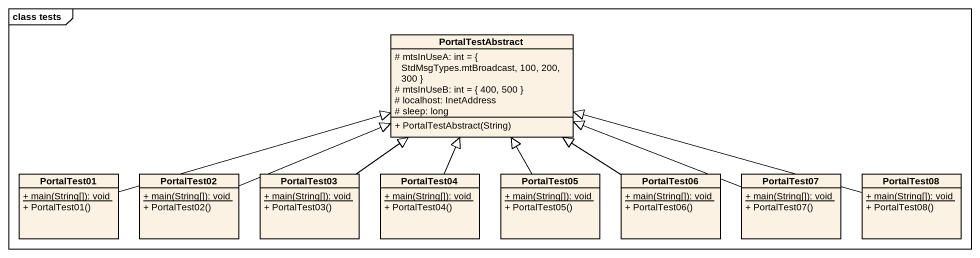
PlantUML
@startuml
mainframe class tests
hide circle
hide empty members
skinparam classAttributeIconSize 0
class PortalTestAbstract {
  # mtsInUseA: int = { StdMsgTypes.mtBroadcast, 100, 200, 300 }
  # mtsInUseB: int = { 400, 500 }
  # localhost: InetAddress
  # sleep: long
  + PortalTestAbstract(String)
}
class PortalTest01 {
  {static} + main(String[]): void
  + PortalTest01()
}
class PortalTest02 {
  {static} + main(String[]): void
  + PortalTest02()
}
class PortalTest03 {
  {static} + main(String[]): void
  + PortalTest03()
}
class PortalTest04 {
  {static} + main(String[]): void
  + PortalTest04()
}
class PortalTest05 {
  {static} + main(String[]): void
  + PortalTest05()
}
class PortalTest06 {
  {static} + main(String[]): void
  + PortalTest06()
}
class PortalTest07 {
  {static} + main(String[]): void
  + PortalTest07()
}
class PortalTest08 {
  {static} + main(String[]): void
  + PortalTest08()
}
PortalTest01 -right-|> PortalTestAbstract
PortalTest02 -right-|> PortalTestAbstract
PortalTest03 -up-|> PortalTestAbstract
PortalTest04 -up-|> PortalTestAbstract
PortalTest05 -up-|> PortalTestAbstract
PortalTest06 -up-|> PortalTestAbstract
PortalTest07 -left-|> PortalTestAbstract
PortalTest08 -left-|> PortalTestAbstract
@enduml
